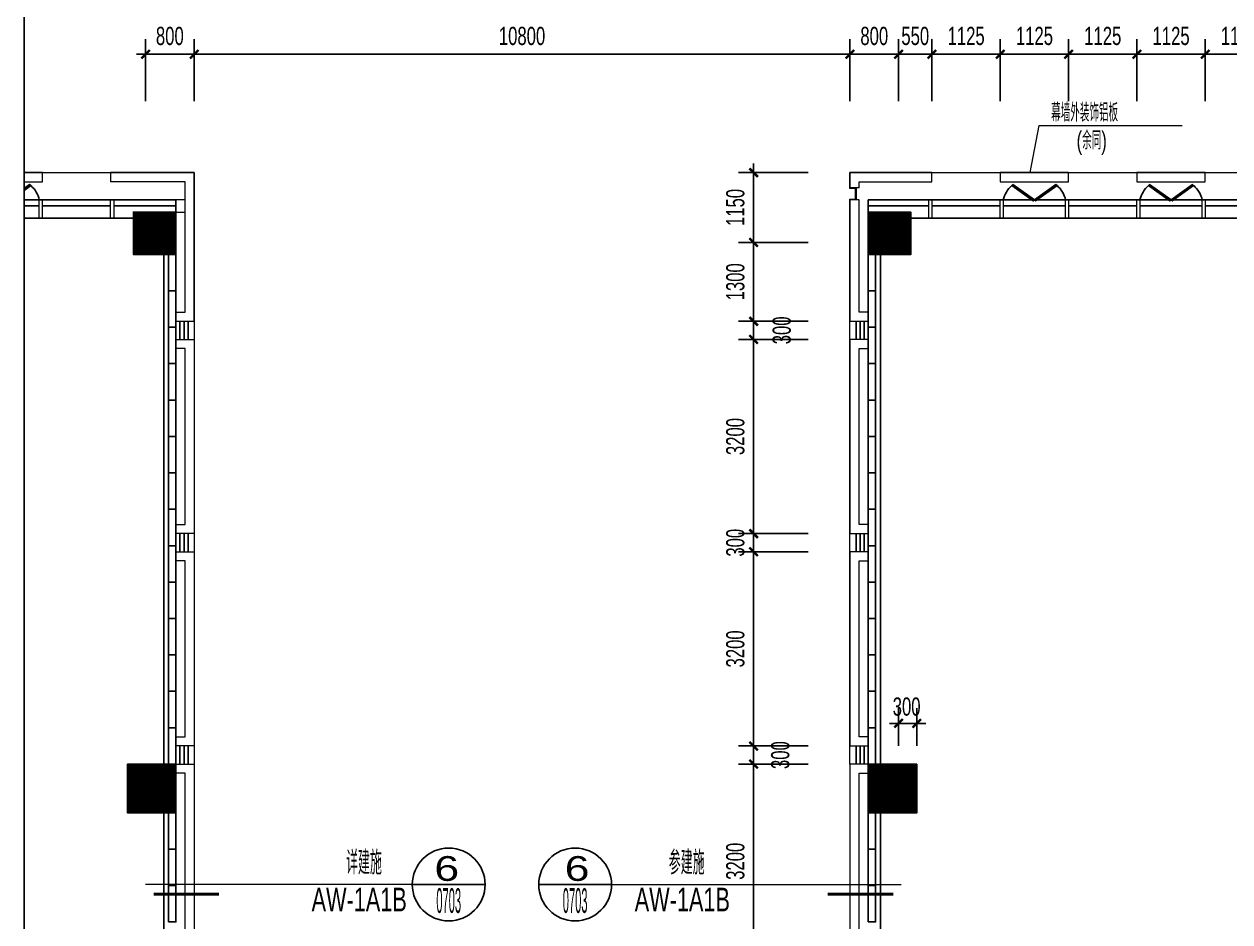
# Model space of a CAD drawing. Header units: millimetres. Extents: x 285006 to 3037698, y -2820855 to 192241.
# Drawn here: x 1190267 to 1210123, y 41767 to 56563 of the extents above; entities that cross this region are included whole.
import ezdxf
from ezdxf.enums import TextEntityAlignment as Align
from ezdxf.xclip import XClip

# ---------------------------------------------------------------- set-up
doc = ezdxf.new("R2010")
doc.units = ezdxf.units.MM
doc.header["$XCLIPFRAME"] = 2
doc.header["$PDMODE"] = 35
doc.header["$PDSIZE"] = -0.1
for name, color, linetype, lineweight in [('$$$$ALC轻质隔墙', 1, 'Continuous', 25), ('DIM-1B-6F$0$A-ANNO-DIMS', 73, 'Continuous', 18), ('EXWALL-1A-6～12F 偶数$0$A-FLOR-UNDR', 11, 'Continuous', 18), ('EXWALL-1A-6～12F 偶数$0$A-WALL-GLAZ', 142, 'Continuous', 18), ('EXWALL-1A-6～12F 偶数$0$A-WALL-STON', 31, 'Continuous', 18), ('EXWALL-1B-6F$0$A-FLOR-UNDR', 11, 'Continuous', 18), ('EXWALL-1B-6F$0$A-SECT-MOLD1', 1, 'Continuous', 15), ('EXWALL-1B-6F$0$A-WALL-GLAZ', 142, 'Continuous', 18), ('EXWALL-1B-6F$0$A-WALL-STON', 31, 'Continuous', 18), ('VERT-IDEN-1B-4F$0$A-ANNO-TEXT', 7, 'Continuous', 25), ('VERT-IDEN-1B-4F$0$A-COND-IDEN-TEXT', 11, 'Continuous', 18), ('索引-1A1B-6F1$0$A-ANNO-BREA', 13, 'Continuous', 18), ('索引-1A1B-6F1$0$A-ANNO-SYMB', 4, 'Continuous', 25), ('索引-1A1B-6F1$0$A-ANNO-TEXT', 7, 'Continuous', 25)]:
    doc.layers.add(name, color=color, linetype=linetype, lineweight=lineweight)
for name, color, linetype in [('COL-1A1B-4~12$0$S-PUB-COL', 6, 'Continuous'), ('COL-1A1B-4~12$0$S-PUB-COLHATCH', 8, 'Continuous'), ('EXWALL-1A-6～12F 偶数$0$A-DOOR', 142, 'Continuous'), ('EXWALL-1B-6F$0$A-DOOR', 142, 'Continuous'), ('索引-1A1B-6F1$0$PUB_SYMB_TEXT', 7, 'Continuous')]:
    doc.layers.add(name, color=color, linetype=linetype)
doc.styles.add('DIM-1B-6F$0$HYGB2014', font='hygbsz.shx', dxfattribs={"width": 0.7, "bigfont": 'hygbhz.shx'})
doc.styles.add('VERT-IDEN-1B-4F$0$HYGB2014', font='hygbsz.shx', dxfattribs={"width": 0.7, "bigfont": 'hygbhz.shx'})
doc.styles.add('索引-1A1B-6F1$0$COMP', font='COMPLEX.shx', dxfattribs={"bigfont": 'hztxt'})
doc.styles.add('索引-1A1B-6F1$0$HYGB2014', font='hygbsz.shx', dxfattribs={"width": 0.7, "bigfont": 'hygbhz.shx'})
doc.dimstyles.new('DIM-1B-6F$0$DIMN', dxfattribs={"dimtxt": 300, "dimasz": 100, "dimexe": 250, "dimexo": 300, "dimgap": 0, "dimtad": 0, "dimdec": 0, "dimzin": 0, "dimdsep": 46, "dimtxsty": 'DIM-1B-6F$0$HYGB2014', "dimblk": 'DIM-1B-6F$0$_archtick', "dimcen": 0.09, "dimdle": 150, "dimclrt": 7, "dimazin": 0, "dimtfac": 1, "dimtdec": 0, "dimtix": 1, "dimtmove": 2, "dimatfit": 3, "dimfxl": 1, "dimtvp": 1, "dimtolj": 1, "dimtzin": 0, "dimarcsym": 0})

# ---------------------------------------------------------------- blocks, each defined once
blk = doc.blocks.new('结构留洞-1#AB-6F')
at = {"layer": 'Defpoints'}
for points in [[(65900, 200), (66100, 200), (66100, 20200), (65900, 20200), (65900, 20900), (66600, 20900), (66600, 20800), (74800, 20800), (74800, 20900), (87300, 20900), (87300, 20800), (91100, 20800), (91100, 20900), (103000, 20900)], [(54500, 200), (54300, 200), (54300, 20200), (54500, 20200), (54500, 20900), (53800, 20900), (53800, 20800), (45600, 20800)]]:
    blk.add_lwpolyline(points, dxfattribs=at)
blk = doc.blocks.new('EXWALL-1A-6～12F 偶数$0$幕墙-1125陶板单元')
blk.add_lwpolyline([(-562.5, 150), (562.5, 150), (562.5, 0), (-562.5, 0)], close=True)
blk = doc.blocks.new('EXWALL-1A-6～12F 偶数$0$ef')
at = {"layer": 'EXWALL-1A-6～12F 偶数$0$A-WALL-GLAZ', "lineweight": -3}
for points in [[(98270726, 18746787), (98270744, 18746769), (98271098, 18747022), (98271079, 18747040)], [(98271469, 18746787), (98271451, 18746769), (98271098, 18747022), (98271116, 18747040)]]:
    blk.add_lwpolyline(points, close=True, dxfattribs=at)
for centre, start, end in [((98271019, 18747123), 193.0402, 228.8588), ((98271176, 18747123), 311.1412, 346.9598)]:
    blk.add_arc(centre, 446, start, end, dxfattribs=at)
blk = doc.blocks.new('EXWALL-1A-6～12F 偶数')
at = {"layer": 'EXWALL-1A-6～12F 偶数$0$A-DOOR'}
for p, q in [((98322235, 18766522), (98322235, 18766822)), ((98322302, 18766522), (98322302, 18766822)), ((98322368, 18766522), (98322368, 18766822)), ((98322435, 18766522), (98322435, 18766822)), ((98322235, 18763022), (98322235, 18763322)), ((98322302, 18763022), (98322302, 18763322)), ((98322368, 18763022), (98322368, 18763322)), ((98322435, 18763022), (98322435, 18763322)), ((98322235, 18759522), (98322235, 18759822)), ((98322302, 18759522), (98322302, 18759822)), ((98322368, 18759522), (98322368, 18759822)), ((98322435, 18759522), (98322435, 18759822))]:
    blk.add_line(p, q, dxfattribs=at)
at = {"layer": 'EXWALL-1A-6～12F 偶数$0$A-FLOR-UNDR'}
blk.add_lwpolyline([(98266935, 18768822), (98266935, 18769272), (98322535, 18769272), (98322535, 18746572), (98291910, 18746572)], dxfattribs=at)
at = {"layer": 'EXWALL-1A-6～12F 偶数$0$A-WALL-GLAZ', "lineweight": -3}
for p, q in [((98267235, 18768822), (98322235, 18768822)), ((98318960, 18768722), (98319985, 18768722)), ((98320035, 18768722), (98321160, 18768722)), ((98321210, 18768722), (98322235, 18768722)), ((98322235, 18768822), (98322235, 18768622)), ((98313323, 18768522), (98321535, 18768522))]:
    blk.add_line(p, q, dxfattribs=at)
at = {"layer": 'EXWALL-1A-6～12F 偶数$0$A-WALL-GLAZ'}
for points in [[(98320035, 18768522), (98319985, 18768522), (98319985, 18768822), (98320035, 18768822)], [(98321210, 18768522), (98321160, 18768522), (98321160, 18768822), (98321210, 18768822)], [(98322235, 18768622), (98322385, 18768622), (98322385, 18768822), (98322235, 18768822)]]:
    blk.add_lwpolyline(points, close=True, dxfattribs=at)
at = {"layer": 'EXWALL-1A-6～12F 偶数$0$A-WALL-STON'}
for p, q in [((98322385, 18769122), (98321160, 18769122)), ((98322385, 18766972), (98322385, 18769122)), ((98322235, 18766972), (98322385, 18766972))]:
    blk.add_line(p, q, dxfattribs=at)
blk.add_lwpolyline([(98322235, 18766822), (98322535, 18766822), (98322535, 18769272), (98321160, 18769272), (98321160, 18769122)], dxfattribs=at)
for points in [[(98322235, 18763472), (98322385, 18763472), (98322385, 18766372), (98322235, 18766372), (98322235, 18766522), (98322535, 18766522), (98322535, 18763322), (98322235, 18763322)], [(98322235, 18759972), (98322385, 18759972), (98322385, 18762872), (98322235, 18762872), (98322235, 18763022), (98322535, 18763022), (98322535, 18759822), (98322235, 18759822)], [(98322235, 18756472), (98322385, 18756472), (98322385, 18759372), (98322235, 18759372), (98322235, 18759522), (98322535, 18759522), (98322535, 18756322), (98322235, 18756322)]]:
    blk.add_lwpolyline(points, close=True, dxfattribs=at)
at = {"xscale": -1, "rotation": 180}
blk.add_blockref('EXWALL-1A-6～12F 偶数$0$ef', (48375, 37515844), dxfattribs=at)
at = {"layer": 'EXWALL-1A-6～12F 偶数$0$A-WALL-STON', "xscale": -1, "rotation": 180}
blk.add_blockref('EXWALL-1A-6～12F 偶数$0$幕墙-1125陶板单元', (98319473, 18769272), dxfattribs=at)
blk = doc.blocks.new('EXWALL-1B-6F$0$幕墙-1125陶板单元')
blk.add_lwpolyline([(-562.5, 150), (562.5, 150), (562.5, 0), (-562.5, 0)], close=True)
blk = doc.blocks.new('EXWALL-1B-6F$0$ef')
at = {"layer": 'EXWALL-1B-6F$0$A-WALL-GLAZ', "lineweight": -3}
for points in [[(98270726, 18746787), (98270744, 18746769), (98271098, 18747022), (98271079, 18747040)], [(98271469, 18746787), (98271451, 18746769), (98271098, 18747022), (98271116, 18747040)]]:
    blk.add_lwpolyline(points, close=True, dxfattribs=at)
for centre, start, end in [((98271019, 18747123), 193.0402, 228.8588), ((98271176, 18747123), 311.1412, 346.9598)]:
    blk.add_arc(centre, 446, start, end, dxfattribs=at)
blk = doc.blocks.new('EXWALL-1B-6F')
at = {"layer": 'EXWALL-1B-6F$0$A-DOOR'}
for p, q in [((98333435, 18766822), (98333435, 18766522)), ((98333502, 18766522), (98333502, 18766822)), ((98333568, 18766522), (98333568, 18766822)), ((98333635, 18766522), (98333635, 18766822)), ((98333435, 18763322), (98333435, 18763022)), ((98333502, 18763022), (98333502, 18763322)), ((98333568, 18763022), (98333568, 18763322)), ((98333635, 18763022), (98333635, 18763322)), ((98333435, 18759822), (98333435, 18759522)), ((98333502, 18759522), (98333502, 18759822)), ((98333568, 18759522), (98333568, 18759822)), ((98333635, 18759522), (98333635, 18759822))]:
    blk.add_line(p, q, dxfattribs=at)
at = {"layer": 'EXWALL-1B-6F$0$A-FLOR-UNDR'}
for points in [[(98333335, 18769022), (98333335, 18769272), (98374885, 18769272), (98374885, 18768822)], [(98333335, 18759522), (98333335, 18768822)]]:
    blk.add_lwpolyline(points, dxfattribs=at)
at = {"layer": 'EXWALL-1B-6F$0$A-SECT-MOLD1'}
blk.add_lwpolyline([(98333335, 18768832), (98333425, 18768832), (98333425, 18769012), (98333335, 18769012), (98333335, 18769022), (98333435, 18769022), (98333435, 18768822), (98333335, 18768822)], close=True, dxfattribs=at)
at = {"layer": 'EXWALL-1B-6F$0$A-WALL-GLAZ', "lineweight": -3}
for p, q in [((98333635, 18768622), (98333635, 18768822)), ((98333635, 18768822), (98374885, 18768822)), ((98333635, 18768722), (98334635, 18768722)), ((98334685, 18768722), (98335810, 18768722)), ((98335860, 18768722), (98336885, 18768722)), ((98336935, 18768722), (98338060, 18768722)), ((98338110, 18768722), (98339135, 18768722)), ((98339185, 18768722), (98340310, 18768722))]:
    blk.add_line(p, q, dxfattribs=at)
at = {"layer": 'EXWALL-1B-6F$0$A-WALL-GLAZ'}
blk.add_line((98334335, 18768522), (98342523, 18768522), dxfattribs=at)
for points in [[(98334635, 18768822), (98334685, 18768822), (98334685, 18768522), (98334635, 18768522)], [(98335810, 18768822), (98335860, 18768822), (98335860, 18768522), (98335810, 18768522)], [(98336885, 18768822), (98336935, 18768822), (98336935, 18768522), (98336885, 18768522)], [(98338060, 18768822), (98338110, 18768822), (98338110, 18768522), (98338060, 18768522)], [(98339135, 18768822), (98339185, 18768822), (98339185, 18768522), (98339135, 18768522)]]:
    blk.add_lwpolyline(points, close=True, dxfattribs=at)
at = {"layer": 'EXWALL-1B-6F$0$A-WALL-STON'}
for p, q in [((98334685, 18769272), (98333335, 18769272)), ((98333335, 18769272), (98333335, 18769022)), ((98334685, 18769122), (98334685, 18769272)), ((98333485, 18769022), (98333335, 18769022)), ((98333485, 18769122), (98334685, 18769122)), ((98333485, 18769022), (98333485, 18769122)), ((98333485, 18768822), (98333335, 18768822)), ((98333335, 18768822), (98333335, 18766822)), ((98333485, 18766972), (98333485, 18768822)), ((98333635, 18766972), (98333485, 18766972)), ((98333635, 18766822), (98333635, 18766972)), ((98333335, 18766822), (98333635, 18766822))]:
    blk.add_line(p, q, dxfattribs=at)
for points in [[(98333635, 18763472), (98333485, 18763472), (98333485, 18766372), (98333635, 18766372), (98333635, 18766522), (98333335, 18766522), (98333335, 18763322), (98333635, 18763322)], [(98333635, 18759972), (98333485, 18759972), (98333485, 18762872), (98333635, 18762872), (98333635, 18763022), (98333335, 18763022), (98333335, 18759822), (98333635, 18759822)]]:
    blk.add_lwpolyline(points, close=True, dxfattribs=at)
at = {"layer": 'EXWALL-1B-6F$0$A-WALL-STON', "elevation": 0}
blk.add_lwpolyline([(98333635, 18759522), (98333335, 18759522)], dxfattribs=at)
at = {"layer": 'EXWALL-1B-6F$0$A-WALL-STON'}
blk.add_lwpolyline([(98333335, 18759522), (98333335, 18756322), (98333635, 18756322), (98333635, 18756472), (98333485, 18756472), (98333485, 18759372), (98333635, 18759372)], dxfattribs=at)
at = {"xscale": -1, "rotation": 180}
for p in [(65275, 37515844), (67525, 37515844)]:
    blk.add_blockref('EXWALL-1B-6F$0$ef', p, dxfattribs=at)
at = {"layer": 'EXWALL-1B-6F$0$A-WALL-STON', "xscale": -1, "rotation": 180}
for p in [(98336373, 18769272), (98338623, 18769272)]:
    blk.add_blockref('EXWALL-1B-6F$0$幕墙-1125陶板单元', p, dxfattribs=at)
blk = doc.blocks.new('COL-1A1B-4~12')
at = {"layer": 'COL-1A1B-4~12$0$S-PUB-COLHATCH'}
h = blk.add_hatch(dxfattribs=at)
h.set_pattern_fill('ANSI31', color=256)
h.set_pattern_definition([(45, (53618.2297, 3845.47592), (-0.08838834764832, 0.08838834764832), [])])
h.paths.add_polyline_path([(98322235, 18768622), (98321535, 18768622), (98321535, 18767922), (98322235, 18767922)])
h = blk.add_hatch(dxfattribs=at)
h.set_pattern_fill('ANSI31', color=256)
h.set_pattern_definition([(45, (65718.2297, 3845.47592), (-0.08838834764832, 0.08838834764832), [])])
h.paths.add_polyline_path([(98334335, 18768622), (98333635, 18768622), (98333635, 18767922), (98334335, 18767922)])
h = blk.add_hatch(dxfattribs=at)
h.set_pattern_fill('ANSI31', color=256)
h.set_pattern_definition([(45, (-2591.11305, 195.66379), (-0.08838834764832, 0.08838834764832), [])])
h.paths.add_polyline_path([(98321435, 18759522), (98322235, 18759522), (98322235, 18758722), (98321435, 18758722)])
h = blk.add_hatch(dxfattribs=at)
h.set_pattern_fill('ANSI31', color=256)
h.set_pattern_definition([(45, (9608.88695, 195.66379), (-0.08838834764832, 0.08838834764832), [])])
h.paths.add_polyline_path([(98333635, 18759522), (98334435, 18759522), (98334435, 18758722), (98333635, 18758722)])
at = {"layer": 'COL-1A1B-4~12$0$S-PUB-COL'}
for points in [[(98321535, 18768622), (98322235, 18768622), (98322235, 18767922), (98321535, 18767922)], [(98333635, 18768622), (98334335, 18768622), (98334335, 18767922), (98333635, 18767922)], [(98321435, 18759522), (98322235, 18759522), (98322235, 18758722), (98321435, 18758722)], [(98333635, 18759522), (98334435, 18759522), (98334435, 18758722), (98333635, 18758722)]]:
    blk.add_lwpolyline(points, close=True, dxfattribs=at)
blk = doc.blocks.new('DIM-1B-6F$0$_archtick')
at = {"const_width": 0.4}
blk.add_lwpolyline([(-0.7, -0.7), (0.7, 0.7)], dxfattribs=at)
blk = doc.blocks.new('*D1098')
at = {"layer": 'Defpoints', "color": 0, "transparency": 16777216}
for p in [(1204667, 56066), (1203867, 54995), (1204667, 54995)]:
    blk.add_point(p, dxfattribs=at)
at = {"layer": 'DIM-1B-6F$0$A-ANNO-DIMS', "color": 0, "lineweight": -2, "transparency": 16777216}
for p, q in [((1203867, 55295), (1203867, 56316)), ((1204667, 55295), (1204667, 56316)), ((1203717, 56066), (1204817, 56066))]:
    blk.add_line(p, q, dxfattribs=at)
at = {"layer": 'DIM-1B-6F$0$A-ANNO-DIMS', "color": 0, "lineweight": -2, "transparency": 16777216, "xscale": 100, "yscale": 100, "zscale": 100, "rotation": 180}
blk.add_blockref('DIM-1B-6F$0$_archtick', (1203867, 56066), dxfattribs=at)
at = {"layer": 'DIM-1B-6F$0$A-ANNO-DIMS', "color": 0, "lineweight": -2, "transparency": 16777216, "xscale": 100, "yscale": 100, "zscale": 100}
blk.add_blockref('DIM-1B-6F$0$_archtick', (1204667, 56066), dxfattribs=at)
at = {"layer": 'DIM-1B-6F$0$A-ANNO-DIMS', "color": 7, "transparency": 16777216, "insert": (1204267, 56366), "char_height": 300, "attachment_point": 5, "style": 'DIM-1B-6F$0$HYGB2014'}
blk.add_mtext('\\A1;800', dxfattribs=at)
blk = doc.blocks.new('*D1099')
at = {"layer": 'Defpoints', "color": 0, "transparency": 16777216}
for p in [(1205217, 56066), (1204667, 54995), (1205217, 54995)]:
    blk.add_point(p, dxfattribs=at)
at = {"layer": 'DIM-1B-6F$0$A-ANNO-DIMS', "color": 0, "lineweight": -2, "transparency": 16777216}
for p, q in [((1204667, 55295), (1204667, 56316)), ((1205217, 55295), (1205217, 56316)), ((1204517, 56066), (1205367, 56066))]:
    blk.add_line(p, q, dxfattribs=at)
at = {"layer": 'DIM-1B-6F$0$A-ANNO-DIMS', "color": 0, "lineweight": -2, "transparency": 16777216, "xscale": 100, "yscale": 100, "zscale": 100, "rotation": 180}
blk.add_blockref('DIM-1B-6F$0$_archtick', (1204667, 56066), dxfattribs=at)
at = {"layer": 'DIM-1B-6F$0$A-ANNO-DIMS', "color": 0, "lineweight": -2, "transparency": 16777216, "xscale": 100, "yscale": 100, "zscale": 100}
blk.add_blockref('DIM-1B-6F$0$_archtick', (1205217, 56066), dxfattribs=at)
at = {"layer": 'DIM-1B-6F$0$A-ANNO-DIMS', "color": 7, "transparency": 16777216, "insert": (1204942, 56366), "char_height": 300, "attachment_point": 5, "style": 'DIM-1B-6F$0$HYGB2014'}
blk.add_mtext('\\A1;550', dxfattribs=at)
blk = doc.blocks.new('*D1100')
at = {"layer": 'Defpoints', "color": 0, "transparency": 16777216}
for p in [(1206342, 56066), (1205217, 54995), (1206342, 54995)]:
    blk.add_point(p, dxfattribs=at)
at = {"layer": 'DIM-1B-6F$0$A-ANNO-DIMS', "color": 0, "lineweight": -2, "transparency": 16777216}
for p, q in [((1205217, 55295), (1205217, 56316)), ((1206342, 55295), (1206342, 56316)), ((1205067, 56066), (1206492, 56066))]:
    blk.add_line(p, q, dxfattribs=at)
at = {"layer": 'DIM-1B-6F$0$A-ANNO-DIMS', "color": 0, "lineweight": -2, "transparency": 16777216, "xscale": 100, "yscale": 100, "zscale": 100, "rotation": 180}
blk.add_blockref('DIM-1B-6F$0$_archtick', (1205217, 56066), dxfattribs=at)
at = {"layer": 'DIM-1B-6F$0$A-ANNO-DIMS', "color": 0, "lineweight": -2, "transparency": 16777216, "xscale": 100, "yscale": 100, "zscale": 100}
blk.add_blockref('DIM-1B-6F$0$_archtick', (1206342, 56066), dxfattribs=at)
at = {"layer": 'DIM-1B-6F$0$A-ANNO-DIMS', "color": 7, "transparency": 16777216, "insert": (1205780, 56366), "char_height": 300, "attachment_point": 5, "style": 'DIM-1B-6F$0$HYGB2014'}
blk.add_mtext('\\A1;1125', dxfattribs=at)
blk = doc.blocks.new('*D1101')
at = {"layer": 'Defpoints', "color": 0, "transparency": 16777216}
for p in [(1207467, 56066), (1206342, 54995), (1207467, 54995)]:
    blk.add_point(p, dxfattribs=at)
at = {"layer": 'DIM-1B-6F$0$A-ANNO-DIMS', "color": 0, "lineweight": -2, "transparency": 16777216}
for p, q in [((1206342, 55295), (1206342, 56316)), ((1207467, 55295), (1207467, 56316)), ((1206192, 56066), (1207617, 56066))]:
    blk.add_line(p, q, dxfattribs=at)
at = {"layer": 'DIM-1B-6F$0$A-ANNO-DIMS', "color": 0, "lineweight": -2, "transparency": 16777216, "xscale": 100, "yscale": 100, "zscale": 100, "rotation": 180}
blk.add_blockref('DIM-1B-6F$0$_archtick', (1206342, 56066), dxfattribs=at)
at = {"layer": 'DIM-1B-6F$0$A-ANNO-DIMS', "color": 0, "lineweight": -2, "transparency": 16777216, "xscale": 100, "yscale": 100, "zscale": 100}
blk.add_blockref('DIM-1B-6F$0$_archtick', (1207467, 56066), dxfattribs=at)
at = {"layer": 'DIM-1B-6F$0$A-ANNO-DIMS', "color": 7, "transparency": 16777216, "insert": (1206905, 56366), "char_height": 300, "attachment_point": 5, "style": 'DIM-1B-6F$0$HYGB2014'}
blk.add_mtext('\\A1;1125', dxfattribs=at)
blk = doc.blocks.new('*D1102')
at = {"layer": 'Defpoints', "color": 0, "transparency": 16777216}
for p in [(1208592, 56066), (1207467, 54995), (1208592, 54995)]:
    blk.add_point(p, dxfattribs=at)
at = {"layer": 'DIM-1B-6F$0$A-ANNO-DIMS', "color": 0, "lineweight": -2, "transparency": 16777216}
for p, q in [((1207467, 55295), (1207467, 56316)), ((1208592, 55295), (1208592, 56316)), ((1207317, 56066), (1208742, 56066))]:
    blk.add_line(p, q, dxfattribs=at)
at = {"layer": 'DIM-1B-6F$0$A-ANNO-DIMS', "color": 0, "lineweight": -2, "transparency": 16777216, "xscale": 100, "yscale": 100, "zscale": 100, "rotation": 180}
blk.add_blockref('DIM-1B-6F$0$_archtick', (1207467, 56066), dxfattribs=at)
at = {"layer": 'DIM-1B-6F$0$A-ANNO-DIMS', "color": 0, "lineweight": -2, "transparency": 16777216, "xscale": 100, "yscale": 100, "zscale": 100}
blk.add_blockref('DIM-1B-6F$0$_archtick', (1208592, 56066), dxfattribs=at)
at = {"layer": 'DIM-1B-6F$0$A-ANNO-DIMS', "color": 7, "transparency": 16777216, "insert": (1208030, 56366), "char_height": 300, "attachment_point": 5, "style": 'DIM-1B-6F$0$HYGB2014'}
blk.add_mtext('\\A1;1125', dxfattribs=at)
blk = doc.blocks.new('*D1103')
at = {"layer": 'Defpoints', "color": 0, "transparency": 16777216}
for p in [(1209717, 56066), (1208592, 54995), (1209717, 54995)]:
    blk.add_point(p, dxfattribs=at)
at = {"layer": 'DIM-1B-6F$0$A-ANNO-DIMS', "color": 0, "lineweight": -2, "transparency": 16777216}
for p, q in [((1208592, 55295), (1208592, 56316)), ((1209717, 55295), (1209717, 56316)), ((1208442, 56066), (1209867, 56066))]:
    blk.add_line(p, q, dxfattribs=at)
at = {"layer": 'DIM-1B-6F$0$A-ANNO-DIMS', "color": 0, "lineweight": -2, "transparency": 16777216, "xscale": 100, "yscale": 100, "zscale": 100, "rotation": 180}
blk.add_blockref('DIM-1B-6F$0$_archtick', (1208592, 56066), dxfattribs=at)
at = {"layer": 'DIM-1B-6F$0$A-ANNO-DIMS', "color": 0, "lineweight": -2, "transparency": 16777216, "xscale": 100, "yscale": 100, "zscale": 100}
blk.add_blockref('DIM-1B-6F$0$_archtick', (1209717, 56066), dxfattribs=at)
at = {"layer": 'DIM-1B-6F$0$A-ANNO-DIMS', "color": 7, "transparency": 16777216, "insert": (1209155, 56366), "char_height": 300, "attachment_point": 5, "style": 'DIM-1B-6F$0$HYGB2014'}
blk.add_mtext('\\A1;1125', dxfattribs=at)
blk = doc.blocks.new('*D1104')
at = {"layer": 'Defpoints', "color": 0, "transparency": 16777216}
for p in [(1210842, 56066), (1209717, 54995), (1210842, 54995)]:
    blk.add_point(p, dxfattribs=at)
at = {"layer": 'DIM-1B-6F$0$A-ANNO-DIMS', "color": 0, "lineweight": -2, "transparency": 16777216}
for p, q in [((1209717, 55295), (1209717, 56316)), ((1210842, 55295), (1210842, 56316)), ((1209567, 56066), (1210992, 56066))]:
    blk.add_line(p, q, dxfattribs=at)
at = {"layer": 'DIM-1B-6F$0$A-ANNO-DIMS', "color": 0, "lineweight": -2, "transparency": 16777216, "xscale": 100, "yscale": 100, "zscale": 100, "rotation": 180}
blk.add_blockref('DIM-1B-6F$0$_archtick', (1209717, 56066), dxfattribs=at)
at = {"layer": 'DIM-1B-6F$0$A-ANNO-DIMS', "color": 0, "lineweight": -2, "transparency": 16777216, "xscale": 100, "yscale": 100, "zscale": 100}
blk.add_blockref('DIM-1B-6F$0$_archtick', (1210842, 56066), dxfattribs=at)
at = {"layer": 'DIM-1B-6F$0$A-ANNO-DIMS', "color": 7, "transparency": 16777216, "insert": (1210280, 56366), "char_height": 300, "attachment_point": 5, "style": 'DIM-1B-6F$0$HYGB2014'}
blk.add_mtext('\\A1;1125', dxfattribs=at)
blk = doc.blocks.new('*D961')
at = {"layer": 'Defpoints', "color": 0, "transparency": 16777216}
for p in [(1202280, 44366), (1203481, 44366), (1203481, 41166)]:
    blk.add_point(p, dxfattribs=at)
at = {"layer": 'DIM-1B-6F$0$A-ANNO-DIMS', "color": 0, "lineweight": -2, "transparency": 16777216}
for p, q in [((1202280, 41016), (1202280, 44516)), ((1203181, 44366), (1202030, 44366)), ((1203181, 41166), (1202030, 41166))]:
    blk.add_line(p, q, dxfattribs=at)
at = {"layer": 'DIM-1B-6F$0$A-ANNO-DIMS', "color": 0, "lineweight": -2, "transparency": 16777216, "xscale": 100, "yscale": 100, "zscale": 100}
for p, rotation in [((1202280, 44366), 90), ((1202280, 41166), 270)]:
    blk.add_blockref('DIM-1B-6F$0$_archtick', p, dxfattribs=dict(at, rotation=rotation))
at = {"layer": 'DIM-1B-6F$0$A-ANNO-DIMS', "color": 7, "transparency": 16777216, "insert": (1201980, 42766), "char_height": 300, "attachment_point": 5, "rotation": 90, "style": 'DIM-1B-6F$0$HYGB2014'}
blk.add_mtext('\\A1;3200', dxfattribs=at)
blk = doc.blocks.new('*D962')
at = {"layer": 'Defpoints', "color": 0, "transparency": 16777216}
for p in [(1202280, 44666), (1203481, 44666), (1203481, 44366)]:
    blk.add_point(p, dxfattribs=at)
at = {"layer": 'DIM-1B-6F$0$A-ANNO-DIMS', "color": 0, "lineweight": -2, "transparency": 16777216}
for p, q in [((1202280, 44216), (1202280, 44816)), ((1203181, 44666), (1202030, 44666)), ((1203181, 44366), (1202030, 44366))]:
    blk.add_line(p, q, dxfattribs=at)
at = {"layer": 'DIM-1B-6F$0$A-ANNO-DIMS', "color": 0, "lineweight": -2, "transparency": 16777216, "xscale": 100, "yscale": 100, "zscale": 100}
for p, rotation in [((1202280, 44666), 90), ((1202280, 44366), 270)]:
    blk.add_blockref('DIM-1B-6F$0$_archtick', p, dxfattribs=dict(at, rotation=rotation))
at = {"layer": 'DIM-1B-6F$0$A-ANNO-DIMS', "color": 7, "transparency": 16777216, "insert": (1202720, 44516), "char_height": 300, "attachment_point": 5, "rotation": 90, "style": 'DIM-1B-6F$0$HYGB2014'}
blk.add_mtext('\\A1;300', dxfattribs=at)
blk = doc.blocks.new('*D963')
at = {"layer": 'Defpoints', "color": 0, "transparency": 16777216}
for p in [(1202280, 47866), (1203481, 47866), (1203481, 44666)]:
    blk.add_point(p, dxfattribs=at)
at = {"layer": 'DIM-1B-6F$0$A-ANNO-DIMS', "color": 0, "lineweight": -2, "transparency": 16777216}
for p, q in [((1203181, 47866), (1202030, 47866)), ((1202280, 44516), (1202280, 48016)), ((1203181, 44666), (1202030, 44666))]:
    blk.add_line(p, q, dxfattribs=at)
at = {"layer": 'DIM-1B-6F$0$A-ANNO-DIMS', "color": 0, "lineweight": -2, "transparency": 16777216, "xscale": 100, "yscale": 100, "zscale": 100}
for p, rotation in [((1202280, 47866), 90), ((1202280, 44666), 270)]:
    blk.add_blockref('DIM-1B-6F$0$_archtick', p, dxfattribs=dict(at, rotation=rotation))
at = {"layer": 'DIM-1B-6F$0$A-ANNO-DIMS', "color": 7, "transparency": 16777216, "insert": (1201980, 46266), "char_height": 300, "attachment_point": 5, "rotation": 90, "style": 'DIM-1B-6F$0$HYGB2014'}
blk.add_mtext('\\A1;3200', dxfattribs=at)
blk = doc.blocks.new('*D964')
at = {"layer": 'Defpoints', "color": 0, "transparency": 16777216}
for p in [(1202280, 48166), (1203481, 48166), (1203481, 47866)]:
    blk.add_point(p, dxfattribs=at)
at = {"layer": 'DIM-1B-6F$0$A-ANNO-DIMS', "color": 0, "lineweight": -2, "transparency": 16777216}
for p, q in [((1202280, 48166), (1202280, 48266)), ((1203181, 48166), (1202030, 48166)), ((1202280, 47866), (1202280, 48166)), ((1203181, 47866), (1202030, 47866)), ((1202280, 47866), (1202280, 47766))]:
    blk.add_line(p, q, dxfattribs=at)
at = {"layer": 'DIM-1B-6F$0$A-ANNO-DIMS', "color": 0, "lineweight": -2, "transparency": 16777216, "xscale": 100, "yscale": 100, "zscale": 100}
for p, rotation in [((1202280, 48166), 270), ((1202280, 47866), 90)]:
    blk.add_blockref('DIM-1B-6F$0$_archtick', p, dxfattribs=dict(at, rotation=rotation))
at = {"layer": 'DIM-1B-6F$0$A-ANNO-DIMS', "color": 7, "transparency": 16777216, "insert": (1201980, 48016), "char_height": 300, "attachment_point": 5, "rotation": 90, "style": 'DIM-1B-6F$0$HYGB2014'}
blk.add_mtext('\\A1;300', dxfattribs=at)
blk = doc.blocks.new('*D965')
at = {"layer": 'Defpoints', "color": 0, "transparency": 16777216}
for p in [(1202280, 51366), (1203481, 51366), (1203481, 48166)]:
    blk.add_point(p, dxfattribs=at)
at = {"layer": 'DIM-1B-6F$0$A-ANNO-DIMS', "color": 0, "lineweight": -2, "transparency": 16777216}
for p, q in [((1202280, 48016), (1202280, 51516)), ((1203181, 51366), (1202030, 51366)), ((1203181, 48166), (1202030, 48166))]:
    blk.add_line(p, q, dxfattribs=at)
at = {"layer": 'DIM-1B-6F$0$A-ANNO-DIMS', "color": 0, "lineweight": -2, "transparency": 16777216, "xscale": 100, "yscale": 100, "zscale": 100}
for p, rotation in [((1202280, 51366), 90), ((1202280, 48166), 270)]:
    blk.add_blockref('DIM-1B-6F$0$_archtick', p, dxfattribs=dict(at, rotation=rotation))
at = {"layer": 'DIM-1B-6F$0$A-ANNO-DIMS', "color": 7, "transparency": 16777216, "insert": (1201980, 49766), "char_height": 300, "attachment_point": 5, "rotation": 90, "style": 'DIM-1B-6F$0$HYGB2014'}
blk.add_mtext('\\A1;3200', dxfattribs=at)
blk = doc.blocks.new('*D966')
at = {"layer": 'Defpoints', "color": 0, "transparency": 16777216}
for p in [(1202280, 51666), (1203481, 51666), (1203481, 51366)]:
    blk.add_point(p, dxfattribs=at)
at = {"layer": 'DIM-1B-6F$0$A-ANNO-DIMS', "color": 0, "lineweight": -2, "transparency": 16777216}
for p, q in [((1203181, 51666), (1202030, 51666)), ((1202280, 51216), (1202280, 51816)), ((1203181, 51366), (1202030, 51366))]:
    blk.add_line(p, q, dxfattribs=at)
at = {"layer": 'DIM-1B-6F$0$A-ANNO-DIMS', "color": 0, "lineweight": -2, "transparency": 16777216, "xscale": 100, "yscale": 100, "zscale": 100}
for p, rotation in [((1202280, 51666), 90), ((1202280, 51366), 270)]:
    blk.add_blockref('DIM-1B-6F$0$_archtick', p, dxfattribs=dict(at, rotation=rotation))
at = {"layer": 'DIM-1B-6F$0$A-ANNO-DIMS', "color": 7, "transparency": 16777216, "insert": (1202744, 51516), "char_height": 300, "attachment_point": 5, "rotation": 90, "style": 'DIM-1B-6F$0$HYGB2014'}
blk.add_mtext('\\A1;300', dxfattribs=at)
blk = doc.blocks.new('*D967')
at = {"layer": 'Defpoints', "color": 0, "transparency": 16777216}
for p in [(1202280, 52966), (1203481, 52966), (1203481, 51666)]:
    blk.add_point(p, dxfattribs=at)
at = {"layer": 'DIM-1B-6F$0$A-ANNO-DIMS', "color": 0, "lineweight": -2, "transparency": 16777216}
for p, q in [((1202280, 51516), (1202280, 53116)), ((1203181, 52966), (1202030, 52966)), ((1203181, 51666), (1202030, 51666))]:
    blk.add_line(p, q, dxfattribs=at)
at = {"layer": 'DIM-1B-6F$0$A-ANNO-DIMS', "color": 0, "lineweight": -2, "transparency": 16777216, "xscale": 100, "yscale": 100, "zscale": 100}
for p, rotation in [((1202280, 52966), 90), ((1202280, 51666), 270)]:
    blk.add_blockref('DIM-1B-6F$0$_archtick', p, dxfattribs=dict(at, rotation=rotation))
at = {"layer": 'DIM-1B-6F$0$A-ANNO-DIMS', "color": 7, "transparency": 16777216, "insert": (1201980, 52316), "char_height": 300, "attachment_point": 5, "rotation": 90, "style": 'DIM-1B-6F$0$HYGB2014'}
blk.add_mtext('\\A1;1300', dxfattribs=at)
blk = doc.blocks.new('*D968')
at = {"layer": 'Defpoints', "color": 0, "transparency": 16777216}
for p in [(1202280, 54116), (1203481, 54116), (1203481, 52966)]:
    blk.add_point(p, dxfattribs=at)
at = {"layer": 'DIM-1B-6F$0$A-ANNO-DIMS', "color": 0, "lineweight": -2, "transparency": 16777216}
for p, q in [((1202280, 52816), (1202280, 54266)), ((1203181, 54116), (1202030, 54116)), ((1203181, 52966), (1202030, 52966))]:
    blk.add_line(p, q, dxfattribs=at)
at = {"layer": 'DIM-1B-6F$0$A-ANNO-DIMS', "color": 0, "lineweight": -2, "transparency": 16777216, "xscale": 100, "yscale": 100, "zscale": 100}
for p, rotation in [((1202280, 54116), 90), ((1202280, 52966), 270)]:
    blk.add_blockref('DIM-1B-6F$0$_archtick', p, dxfattribs=dict(at, rotation=rotation))
at = {"layer": 'DIM-1B-6F$0$A-ANNO-DIMS', "color": 7, "transparency": 16777216, "insert": (1201980, 53541), "char_height": 300, "attachment_point": 5, "rotation": 90, "style": 'DIM-1B-6F$0$HYGB2014'}
blk.add_mtext('\\A1;1150', dxfattribs=at)
blk = doc.blocks.new('*D975')
at = {"layer": 'Defpoints', "color": 0, "transparency": 16777216}
for p in [(1204667, 45039), (1204667, 44366), (1204967, 44366)]:
    blk.add_point(p, dxfattribs=at)
at = {"layer": 'DIM-1B-6F$0$A-ANNO-DIMS', "color": 0, "lineweight": -2, "transparency": 16777216}
for p, q in [((1204667, 44666), (1204667, 45289)), ((1204967, 44666), (1204967, 45289)), ((1205117, 45039), (1204517, 45039))]:
    blk.add_line(p, q, dxfattribs=at)
at = {"layer": 'DIM-1B-6F$0$A-ANNO-DIMS', "color": 0, "lineweight": -2, "transparency": 16777216, "xscale": 100, "yscale": 100, "zscale": 100, "rotation": 180}
blk.add_blockref('DIM-1B-6F$0$_archtick', (1204667, 45039), dxfattribs=at)
at = {"layer": 'DIM-1B-6F$0$A-ANNO-DIMS', "color": 0, "lineweight": -2, "transparency": 16777216, "xscale": 100, "yscale": 100, "zscale": 100}
blk.add_blockref('DIM-1B-6F$0$_archtick', (1204967, 45039), dxfattribs=at)
at = {"layer": 'DIM-1B-6F$0$A-ANNO-DIMS', "color": 7, "transparency": 16777216, "insert": (1204800, 45314), "char_height": 300, "attachment_point": 5, "style": 'DIM-1B-6F$0$HYGB2014'}
blk.add_mtext('\\A1;300', dxfattribs=at)
blk = doc.blocks.new('*D980')
at = {"layer": 'Defpoints', "color": 0, "transparency": 16777216}
for p in [(1193067, 56066), (1193067, 54995), (1203867, 54995)]:
    blk.add_point(p, dxfattribs=at)
at = {"layer": 'DIM-1B-6F$0$A-ANNO-DIMS', "color": 0, "lineweight": -2, "transparency": 16777216}
for p, q in [((1193067, 55295), (1193067, 56316)), ((1203867, 55295), (1203867, 56316)), ((1204017, 56066), (1192917, 56066))]:
    blk.add_line(p, q, dxfattribs=at)
at = {"layer": 'DIM-1B-6F$0$A-ANNO-DIMS', "color": 0, "lineweight": -2, "transparency": 16777216, "xscale": 100, "yscale": 100, "zscale": 100, "rotation": 180}
blk.add_blockref('DIM-1B-6F$0$_archtick', (1193067, 56066), dxfattribs=at)
at = {"layer": 'DIM-1B-6F$0$A-ANNO-DIMS', "color": 0, "lineweight": -2, "transparency": 16777216, "xscale": 100, "yscale": 100, "zscale": 100}
blk.add_blockref('DIM-1B-6F$0$_archtick', (1203867, 56066), dxfattribs=at)
at = {"layer": 'DIM-1B-6F$0$A-ANNO-DIMS', "color": 7, "transparency": 16777216, "insert": (1198467, 56366), "char_height": 300, "attachment_point": 5, "style": 'DIM-1B-6F$0$HYGB2014'}
blk.add_mtext('\\A1;10800', dxfattribs=at)
blk = doc.blocks.new('*D981')
at = {"layer": 'Defpoints', "color": 0, "transparency": 16777216}
for p in [(1192267, 56066), (1192267, 54995), (1193067, 54995)]:
    blk.add_point(p, dxfattribs=at)
at = {"layer": 'DIM-1B-6F$0$A-ANNO-DIMS', "color": 0, "lineweight": -2, "transparency": 16777216}
for p, q in [((1192267, 55295), (1192267, 56316)), ((1193067, 55295), (1193067, 56316)), ((1193217, 56066), (1192117, 56066))]:
    blk.add_line(p, q, dxfattribs=at)
at = {"layer": 'DIM-1B-6F$0$A-ANNO-DIMS', "color": 0, "lineweight": -2, "transparency": 16777216, "xscale": 100, "yscale": 100, "zscale": 100, "rotation": 180}
blk.add_blockref('DIM-1B-6F$0$_archtick', (1192267, 56066), dxfattribs=at)
at = {"layer": 'DIM-1B-6F$0$A-ANNO-DIMS', "color": 0, "lineweight": -2, "transparency": 16777216, "xscale": 100, "yscale": 100, "zscale": 100}
blk.add_blockref('DIM-1B-6F$0$_archtick', (1193067, 56066), dxfattribs=at)
at = {"layer": 'DIM-1B-6F$0$A-ANNO-DIMS', "color": 7, "transparency": 16777216, "insert": (1192667, 56366), "char_height": 300, "attachment_point": 5, "style": 'DIM-1B-6F$0$HYGB2014'}
blk.add_mtext('\\A1;800', dxfattribs=at)
blk = doc.blocks.new('索引-1A1B-6F1$0$_index')
blk.add_line((-0.5, 0), (0.5, 0))
blk.add_circle((0, 0), 0.5)
at = {"layer": '索引-1A1B-6F1$0$PUB_SYMB_TEXT', "style": '索引-1A1B-6F1$0$COMP'}
for tag, width, p, p2 in [('1', 2.333333, (-0.17, 0.05), (0.17, 0.05)), ('-', 1.166667, (-0.17, -0.39), (0.17, -0.39))]:
    blk.add_attdef(tag, text='', height=0.34, dxfattribs=dict(at, width=width)).set_placement(p, p2, align=Align.FIT)
blk = doc.blocks.new('索引-1A1B-6F1')
at = {"layer": '索引-1A1B-6F1$0$A-ANNO-BREA'}
for p, q in [((98326453, 18757539), (98321735, 18757539)), ((98329083, 18757539), (98334177, 18757539))]:
    blk.add_line(p, q, dxfattribs=at)
at = {"layer": '索引-1A1B-6F1$0$A-ANNO-BREA', "const_width": 50}
for points in [[(98321866, 18757378), (98322946, 18757378)], [(98334046, 18757378), (98332965, 18757378)]]:
    blk.add_lwpolyline(points, dxfattribs=at)
at = {"layer": '索引-1A1B-6F1$0$A-ANNO-SYMB', "lineweight": -3}
ref = blk.add_blockref('索引-1A1B-6F1$0$_index', (98326727, 18757539), dxfattribs=dict(at, xscale=-1200, yscale=1200, zscale=1200))
ref.add_attrib('1', '6', dxfattribs={"layer": '索引-1A1B-6F1$0$A-ANNO-TEXT', "height": 408, "style": '索引-1A1B-6F1$0$HYGB2014', "width": 1.615385}).set_placement((98326491, 18757599), (98326899, 18757599), align=Align.FIT)
ref.add_attrib('-', '0703', dxfattribs={"layer": '索引-1A1B-6F1$0$A-ANNO-TEXT', "height": 408, "style": '索引-1A1B-6F1$0$HYGB2014', "width": 0.283784}).set_placement((98326523, 18757071), (98326931, 18757071), align=Align.FIT)
ref = blk.add_blockref('索引-1A1B-6F1$0$_index', (98328809, 18757539), dxfattribs=dict(at, xscale=1200, yscale=1200, zscale=1200))
ref.add_attrib('1', '6', dxfattribs={"layer": '索引-1A1B-6F1$0$A-ANNO-TEXT', "height": 408, "style": '索引-1A1B-6F1$0$HYGB2014', "width": 1.615385}).set_placement((98328637, 18757599), (98329045, 18757599), align=Align.FIT)
ref.add_attrib('-', '0703', dxfattribs={"layer": '索引-1A1B-6F1$0$A-ANNO-TEXT', "height": 408, "style": '索引-1A1B-6F1$0$HYGB2014', "width": 0.283784}).set_placement((98328605, 18757071), (98329013, 18757071), align=Align.FIT)
at = {"layer": '索引-1A1B-6F1$0$A-ANNO-TEXT', "style": '索引-1A1B-6F1$0$HYGB2014', "width": 0.7}
for s, p in [('详建施', (98325626, 18757587)), ('参建施', (98330941, 18757587)), ('AW-1A1B', (98326037, 18756980)), ('AW-1A1B', (98331358, 18756980))]:
    blk.add_text(s, height=390, dxfattribs=at).set_placement(p, align=Align.BOTTOM_RIGHT)
blk = doc.blocks.new('A$C008C76B7')
at = {"layer": '$$$$ALC轻质隔墙', "color": 1}
for points in [[(-20820, -899), (-20820, -299), (-20700, -299), (-20700, -899), (-20820, -899)], [(-9300, -899), (-9300, -299), (-9180, -299), (-9180, -899), (-9300, -899)], [(-20820, -1499), (-20820, -899), (-20700, -899), (-20700, -1499), (-20820, -1499)], [(-9300, -1499), (-9300, -899), (-9180, -899), (-9180, -1499), (-9300, -1499)], [(-20820, -2099), (-20820, -1499), (-20700, -1499), (-20700, -2099), (-20820, -2099)], [(-9300, -2099), (-9300, -1499), (-9180, -1499), (-9180, -2099), (-9300, -2099)], [(-20820, -2699), (-20820, -2099), (-20700, -2099), (-20700, -2699), (-20820, -2699)], [(-9300, -2699), (-9300, -2099), (-9180, -2099), (-9180, -2699), (-9300, -2699)], [(-20820, -3299), (-20820, -2699), (-20700, -2699), (-20700, -3299), (-20820, -3299)], [(-9300, -3299), (-9300, -2699), (-9180, -2699), (-9180, -3299), (-9300, -3299)], [(-20820, -3899), (-20820, -3299), (-20700, -3299), (-20700, -3899), (-20820, -3899)], [(-9300, -3899), (-9300, -3299), (-9180, -3299), (-9180, -3899), (-9300, -3899)], [(-20820, -4499), (-20820, -3899), (-20700, -3899), (-20700, -4499), (-20820, -4499)], [(-9300, -4499), (-9300, -3899), (-9180, -3899), (-9180, -4499), (-9300, -4499)], [(-20820, -5099), (-20820, -4499), (-20700, -4499), (-20700, -5099), (-20820, -5099)], [(-9300, -5099), (-9300, -4499), (-9180, -4499), (-9180, -5099), (-9300, -5099)], [(-20820, -5699), (-20820, -5099), (-20700, -5099), (-20700, -5699), (-20820, -5699)], [(-9300, -5699), (-9300, -5099), (-9180, -5099), (-9180, -5699), (-9300, -5699)], [(-20820, -6299), (-20820, -5699), (-20700, -5699), (-20700, -6299), (-20820, -6299)], [(-9300, -6299), (-9300, -5699), (-9180, -5699), (-9180, -6299), (-9300, -6299)], [(-20820, -6899), (-20820, -6299), (-20700, -6299), (-20700, -6899), (-20820, -6899)], [(-9300, -6899), (-9300, -6299), (-9180, -6299), (-9180, -6899), (-9300, -6899)], [(-20820, -7499), (-20820, -6899), (-20700, -6899), (-20700, -7499), (-20820, -7499)], [(-9300, -7499), (-9300, -6899), (-9180, -6899), (-9180, -7499), (-9300, -7499)], [(-20820, -8099), (-20820, -7499), (-20700, -7499), (-20700, -8099), (-20820, -8099)], [(-9300, -8099), (-9300, -7499), (-9180, -7499), (-9180, -8099), (-9300, -8099)], [(-20820, -8699), (-20820, -8099), (-20700, -8099), (-20700, -8699), (-20820, -8699)], [(-9300, -8699), (-9300, -8099), (-9180, -8099), (-9180, -8699), (-9300, -8699)], [(-20820, -10099), (-20820, -9499), (-20700, -9499), (-20700, -10099), (-20820, -10099)], [(-9300, -10099), (-9300, -9499), (-9180, -9499), (-9180, -10099), (-9300, -10099)], [(-20820, -10699), (-20820, -10099), (-20700, -10099), (-20700, -10699), (-20820, -10699)], [(-9300, -10699), (-9300, -10099), (-9180, -10099), (-9180, -10699), (-9300, -10699)], [(-20820, -11299), (-20820, -10699), (-20700, -10699), (-20700, -11299), (-20820, -11299)], [(-9300, -11299), (-9300, -10699), (-9180, -10699), (-9180, -11299), (-9300, -11299)]]:
    blk.add_lwpolyline(points, dxfattribs=at)

msp = doc.modelspace()

# ---------------------------------------------------------------- linework, layer by layer
at = {"layer": 'VERT-IDEN-1B-4F$0$A-COND-IDEN-TEXT'}
msp.add_lwpolyline([(1206832.1, 54116.3), (1206984.9, 54894.6), (1209336.6, 54894.6)], dxfattribs=at)

# ---------------------------------------------------------------- block references
ref = msp.add_blockref('结构留洞-1#AB-6F', (1138267.4, 32566.3))
XClip(ref).set_block_clipping_path([(52000.000000149, -7800.0001855306), (130675.0000000149, 34249.9998144694)])
ref = msp.add_blockref('EXWALL-1A-6～12F 偶数', (-97129467.6, -18715155.8))
XClip(ref).set_block_clipping_path([(98319735.0140507817, 18739922.1058121212), (98398410.0140506476, 18781972.1058121212)])
ref = msp.add_blockref('COL-1A1B-4~12', (-97129467.6, -18715155.8))
XClip(ref).set_block_clipping_path([(98319735.0140507817, 18739922.1058121212), (98398410.0140506476, 18781972.1058121212)])
ref = msp.add_blockref('索引-1A1B-6F1', (-97129467.6, -18715155.8))
XClip(ref).set_block_clipping_path([(98319735.0140507817, 18739922.1058121212), (98398410.0140506476, 18781972.1058121212)])
for name, p in [('EXWALL-1B-6F', (-97129467.6, -18715155.8)), ('A$C008C76B7', (1213467.4, 53066.3))]:
    msp.add_blockref(name, p)

# ---------------------------------------------------------------- texts
at = {"layer": 'VERT-IDEN-1B-4F$0$A-ANNO-TEXT', "style": 'VERT-IDEN-1B-4F$0$HYGB2014', "width": 0.7}
for s, p in [('幕墙外装饰铝板', (1207180.1, 55106)), ('(余同)', (1207598.6, 54648.2))]:
    msp.add_text(s, height=300, dxfattribs=at).set_placement(p, align=Align.MIDDLE_LEFT)

# ---------------------------------------------------------------- dimensions: what is measured, and where the dimension line sits
at = {"layer": 'DIM-1B-6F$0$A-ANNO-DIMS'}
for p1, p2, distance, picture, middle in [((1193067.4, 54995.5), (1192267.4, 54995.5), -1070.9, '*D981', (1192667.4, 56366.3)), ((1203867.4, 54995.5), (1193067.4, 54995.5), -1070.9, '*D980', (1198467.4, 56366.3)), ((1203867.4, 54995.5), (1204667.4, 54995.5), 1070.9, '*D1098', (1204267.4, 56366.3)), ((1204667.4, 54995.5), (1205217.4, 54995.5), 1070.9, '*D1099', (1204942.4, 56366.3)), ((1205217.4, 54995.5), (1206342.4, 54995.5), 1070.9, '*D1100', (1205779.9, 56366.3)), ((1206342.4, 54995.5), (1207467.4, 54995.5), 1070.9, '*D1101', (1206904.9, 56366.3)), ((1207467.4, 54995.5), (1208592.4, 54995.5), 1070.9, '*D1102', (1208029.9, 56366.3)), ((1208592.4, 54995.5), (1209717.4, 54995.5), 1070.9, '*D1103', (1209154.9, 56366.3)), ((1209717.4, 54995.5), (1210842.4, 54995.5), 1070.9, '*D1104', (1210279.9, 56366.3)), ((1203480.6, 52966.3), (1203480.6, 54116.3), 1200.6, '*D968', (1201980, 53541.3)), ((1203480.6, 51666.3), (1203480.6, 52966.3), 1200.6, '*D967', (1201980, 52316.3)), ((1203480.6, 48166.3), (1203480.6, 51366.3), 1200.6, '*D965', (1201980, 49766.3)), ((1203480.6, 47866.3), (1203480.6, 48166.3), 1200.6, '*D964', (1201980, 48016.3)), ((1203480.6, 44666.3), (1203480.6, 47866.3), 1200.6, '*D963', (1201980, 46266.3)), ((1203480.6, 41166.3), (1203480.6, 44366.3), 1200.6, '*D961', (1201980, 42766.3))]:
    dim = msp.add_aligned_dim(p1=p1, p2=p2, distance=distance, dimstyle='DIM-1B-6F$0$DIMN', dxfattribs=at)
    dim.commit()
    dim.dimension.update_dxf_attribs({"geometry": picture, "text_midpoint": middle})
for base, p1, p2, angle, picture, middle in [((1202280, 51666.3), (1203480.6, 51366.3), (1203480.6, 51666.3), 90, '*D966', (1202744.5, 51516.3)), ((1204667.4, 45039.2), (1204967.4, 44366.3), (1204667.4, 44366.3), 180, '*D975', (1204799.8, 45314.2)), ((1202280, 44666.3), (1203480.6, 44366.3), (1203480.6, 44666.3), 90, '*D962', (1202719.6, 44516.3))]:
    dim = msp.add_linear_dim(base=base, p1=p1, p2=p2, angle=angle, dimstyle='DIM-1B-6F$0$DIMN', dxfattribs=at)
    dim.commit()
    dim.dimension.update_dxf_attribs({"geometry": picture, "text_midpoint": middle, "dimtype": 161})

doc.saveas('drawing.dxf')
